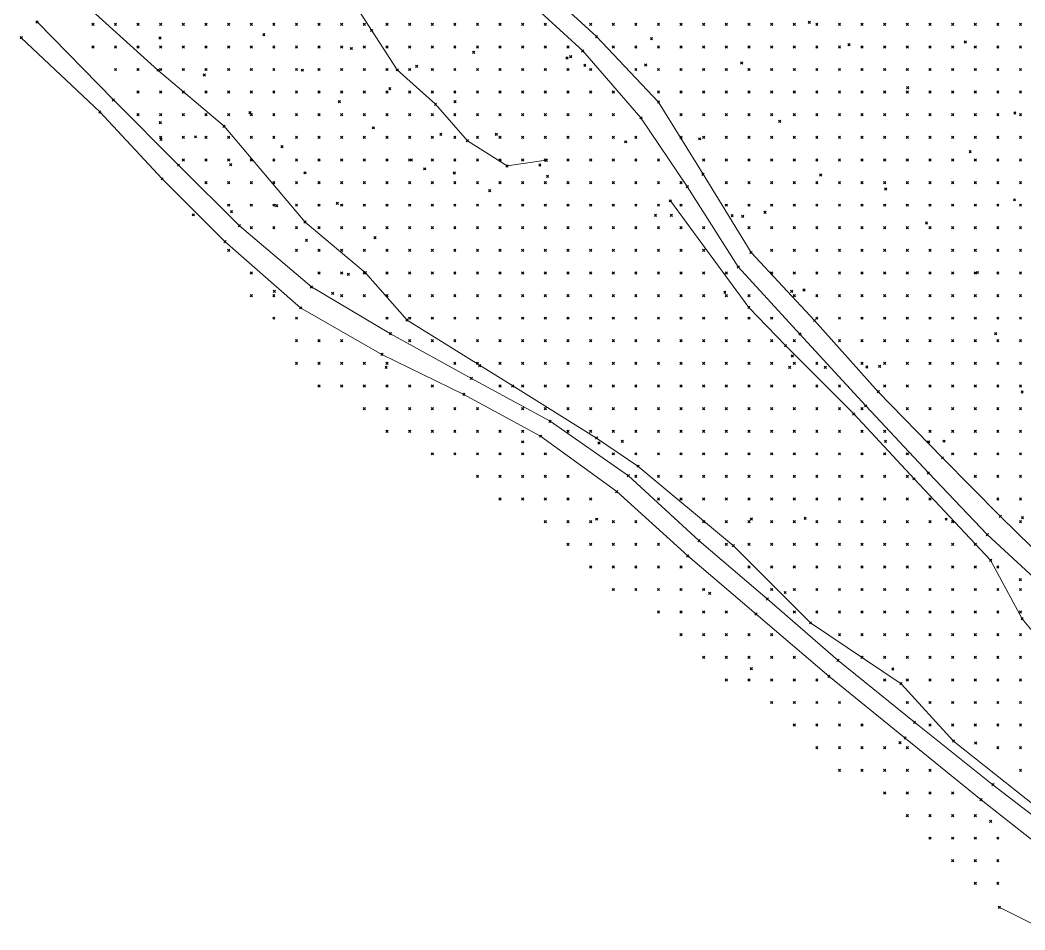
# Model space of a CAD drawing. Header units: metres. Extents: x 441556 to 446409, y 432338 to 461058.
# Drawn here: x 444445.8 to 444579, y 444955.5 to 445076.2 of the extents above; entities that cross this region are included whole.
import ezdxf

# ---------------------------------------------------------------- set-up
doc = ezdxf.new("R2010")
doc.units = ezdxf.units.M
doc.header["$MEASUREMENT"] = 0
doc.header["$PDMODE"] = 35
doc.header["$PDSIZE"] = 0.15
for name, color, linetype, lineweight in [('DTM-BRE-RevN_GRP_DRUM PAMANT', 2, 'Continuous', 0), ('DTM-BRE-RevN_GRP_TALUZ JOS', 2, 'Continuous', 0), ('DTM-BRE-RevN_GRP_TALUZ SUS', 2, 'Continuous', 0), ('DTM-NOK-RevN_LIDAR_co_lidar', 91, 'Continuous', 0), ('DTM-NOK-RevN_RTK', 32, 'Continuous', 0)]:
    doc.layers.add(name, color=color, linetype=linetype, lineweight=lineweight)

msp = doc.modelspace()

# ---------------------------------------------------------------- linework, layer by layer
at = {"layer": 'DTM-BRE-RevN_GRP_DRUM PAMANT'}
for p, q in [((444513.578, 445081.965, 358.048), (444522.234, 445074.032, 357.37)), ((444520.409, 445072.13, 357.335), (444511.976, 445079.894, 357.945)), ((444458.181, 445065.629, 338.476), (444448.055, 445075.979, 338.5)), ((444456.382, 445064.043, 338.461), (444445.964, 445073.876, 338.438)), ((444522.234, 445074.032, 357.37), (444530.449, 445065.344, 356.903)), ((444528.123, 445063.253, 356.799), (444520.409, 445072.13, 357.335)), ((444466.81, 445056.974, 338.306), (444458.181, 445065.629, 338.476)), ((444530.449, 445065.344, 356.903), (444536.358, 445055.759, 356.484)), ((444464.652, 445055.161, 338.31), (444456.382, 445064.043, 338.461)), ((444534.265, 445054.136, 356.464), (444528.123, 445063.253, 356.799)), ((444474.89, 445048.937, 338.408), (444466.81, 445056.974, 338.306)), ((444472.973, 445046.828, 338.416), (444464.652, 445055.161, 338.31)), ((444536.358, 445055.759, 356.484), (444542.724, 445045.391, 355.938)), ((444541.022, 445043.473, 356.025), (444534.265, 445054.136, 356.464)), ((444484.428, 445040.82, 338.349), (444474.89, 445048.937, 338.408)), ((444483.001, 445038.047, 338.328), (444472.973, 445046.828, 338.416)), ((444542.724, 445045.391, 355.938), (444551.129, 445036.364, 355.622)), ((444549.199, 445034.564, 355.651), (444541.022, 445043.473, 356.025)), ((444494.915, 445034.603, 338.503), (444484.428, 445040.82, 338.349)), ((444493.791, 445031.866, 338.524), (444483.001, 445038.047, 338.328)), ((444551.129, 445036.364, 355.622), (444559.593, 445026.917, 355.418)), ((444505.648, 445028.677, 338.959), (444494.915, 445034.603, 338.503)), ((444557.93, 445025.048, 355.393), (444549.199, 445034.564, 355.651)), ((444504.646, 445026.557, 338.769), (444493.791, 445031.866, 338.524)), ((444516.082, 445023.002, 339.17), (444505.648, 445028.677, 338.959)), ((444514.826, 445021.021, 339.058), (444504.646, 445026.557, 338.769)), ((444559.593, 445026.917, 355.418), (444568.103, 445018.145, 355.285)), ((444566.228, 445016.139, 355.22), (444557.93, 445025.048, 355.393)), ((444526.454, 445015.771, 339.272), (444516.082, 445023.002, 339.17)), ((444524.906, 445013.661, 339.241), (444514.826, 445021.021, 339.058)), ((444568.103, 445018.145, 355.285), (444575.768, 445010.373, 355.271)), ((444535.824, 445007.151, 339.308), (444526.454, 445015.771, 339.272)), ((444574.029, 445007.955, 355.169), (444566.228, 445016.139, 355.22)), ((444534.323, 445005.131, 339.357), (444524.906, 445013.661, 339.241)), ((444575.768, 445010.373, 355.271), (444584.927, 445001.391, 354.843)), ((444544.871, 444999.433, 339.204), (444535.824, 445007.151, 339.308)), ((444583.45, 444999.258, 354.874), (444574.029, 445007.955, 355.169)), ((444543.387, 444997.417, 339.283), (444534.323, 445005.131, 339.357)), ((444554.257, 444991.27, 339.363), (444544.871, 444999.433, 339.204)), ((444553.034, 444989.167, 339.426), (444543.387, 444997.417, 339.283)), ((444564.391, 444983.055, 339.306), (444554.257, 444991.27, 339.363)), ((444563.149, 444980.965, 339.363), (444553.034, 444989.167, 339.426)), ((444574.791, 444974.783, 339.277), (444564.391, 444983.055, 339.306)), ((444573.221, 444972.782, 339.378), (444563.149, 444980.965, 339.363)), ((444585.074, 444966.803, 339.335), (444574.791, 444974.783, 339.277)), ((444583.133, 444964.951, 339.252), (444573.221, 444972.782, 339.378))]:
    msp.add_line(p, q, dxfattribs=at)
at = {"layer": 'DTM-BRE-RevN_GRP_TALUZ JOS'}
for p, q in [((444464.077, 445069.578, 339.916), (444451.778, 445080.706, 339.402)), ((444472.847, 445062.133, 340.006), (444464.077, 445069.578, 339.916)), ((444483.592, 445049.427, 339.581), (444472.847, 445062.133, 340.006)), ((444491.606, 445042.704, 339.779), (444483.592, 445049.427, 339.581)), ((444497.108, 445036.428, 339.137), (444491.606, 445042.704, 339.779)), ((444511.124, 445027.688, 339.229), (444497.108, 445036.428, 339.137)), ((444522.249, 445020.77, 339.673), (444511.124, 445027.688, 339.229)), ((444527.721, 445017.042, 339.272), (444522.249, 445020.77, 339.673)), ((444540.382, 445006.49, 339.731), (444527.721, 445017.042, 339.272)), ((444550.603, 444996.252, 339.453), (444540.382, 445006.49, 339.731)), ((444562.603, 444988.173, 339.83), (444550.603, 444996.252, 339.453)), ((444569.557, 444980.568, 339.826), (444562.603, 444988.173, 339.83)), ((444585.933, 444967.496, 339.324), (444569.557, 444980.568, 339.826))]:
    msp.add_line(p, q, dxfattribs=at)
at = {"layer": 'DTM-BRE-RevN_GRP_TALUZ SUS'}
for p, q in [((444495.823, 445069.622, 356.478), (444489.122, 445079.979, 357.15)), ((444500.883, 445065.058, 356.107), (444495.823, 445069.622, 356.478)), ((444505.121, 445060.222, 355.67), (444500.883, 445065.058, 356.107)), ((444510.374, 445056.87, 355.708), (444505.121, 445060.222, 355.67)), ((444515.575, 445057.618, 356.259), (444510.374, 445056.87, 355.708)), ((444542.422, 445038.098, 355.979), (444532.033, 445052.238, 356.537)), ((444547.283, 445033.034, 355.728), (444542.422, 445038.098, 355.979)), ((444556.337, 445023.973, 354.746), (444547.283, 445033.034, 355.728)), ((444564.327, 445015.36, 355.191), (444556.337, 445023.973, 354.746)), ((444574.48, 445004.561, 354.971), (444564.327, 445015.36, 355.191)), ((444578.658, 444996.791, 352.831), (444574.48, 445004.561, 354.971)), ((444586.215, 444987.623, 350.465), (444578.658, 444996.791, 352.831)), ((444575.629, 444958.512, 335.282), (444581.628, 444955.513, 335.733))]:
    msp.add_line(p, q, dxfattribs=at)
at = {"layer": 'DTM-NOK-RevN_LIDAR_co_lidar'}
for p in [(444455.463, 445075.664, 339.264), (444458.462, 445075.664, 340.149), (444461.461, 445075.664, 341.393), (444464.461, 445075.664, 342.461), (444467.46, 445075.664, 343.8), (444470.459, 445075.664, 345.464), (444473.459, 445075.664, 346.993), (444476.458, 445075.664, 348.676), (444479.457, 445075.664, 350.233), (444482.457, 445075.664, 351.992), (444485.456, 445075.664, 353.912), (444488.455, 445075.664, 355.93), (444491.455, 445075.664, 356.718), (444494.454, 445075.664, 356.677), (444497.453, 445075.664, 356.64), (444500.453, 445075.664, 356.666), (444503.452, 445075.664, 356.726), (444506.451, 445075.664, 356.732), (444509.451, 445075.664, 356.77), (444512.45, 445075.664, 356.989), (444515.45, 445075.664, 357.276), (444521.448, 445075.664, 357.524), (444524.448, 445075.664, 357.885), (444527.447, 445075.664, 358.425), (444530.446, 445075.664, 358.933), (444533.446, 445075.664, 359.261), (444536.445, 445075.664, 359.605), (444539.444, 445075.664, 360.133), (444542.444, 445075.664, 361.282), (444545.443, 445075.664, 362.777), (444548.442, 445075.664, 363.942), (444551.442, 445075.664, 365.06), (444554.441, 445075.664, 366.351), (444557.44, 445075.664, 368.029), (444560.44, 445075.664, 369.389), (444563.439, 445075.664, 370.116), (444566.438, 445075.664, 371.028), (444569.438, 445075.664, 372.197), (444572.437, 445075.664, 373.526), (444575.436, 445075.664, 374.836), (444578.436, 445075.664, 376.104), (444455.463, 445072.664, 338.929), (444458.462, 445072.664, 339.298), (444461.461, 445072.664, 339.996), (444464.461, 445072.664, 340.902), (444467.46, 445072.664, 341.975), (444470.459, 445072.664, 343.535), (444473.459, 445072.664, 345.318), (444476.458, 445072.664, 347.117), (444479.457, 445072.664, 348.792), (444482.457, 445072.664, 350.299), (444485.456, 445072.664, 352.19), (444488.455, 445072.664, 354.431), (444491.455, 445072.664, 356.097), (444494.454, 445072.664, 356.505), (444497.453, 445072.664, 356.465), (444500.453, 445072.664, 356.445), (444503.452, 445072.664, 356.482), (444506.451, 445072.664, 356.54), (444509.451, 445072.664, 356.604), (444512.45, 445072.664, 356.659), (444515.45, 445072.664, 356.848), (444518.449, 445072.664, 357.096), (444524.448, 445072.664, 357.308), (444527.447, 445072.664, 357.833), (444530.446, 445072.664, 358.59), (444533.446, 445072.664, 359.071), (444536.445, 445072.664, 359.325), (444539.444, 445072.664, 359.875), (444542.444, 445072.664, 361.226), (444545.443, 445072.664, 362.777), (444548.442, 445072.664, 364.024), (444551.442, 445072.664, 365.258), (444554.441, 445072.664, 366.345), (444557.44, 445072.664, 367.65), (444560.44, 445072.664, 368.929), (444563.439, 445072.664, 369.853), (444566.438, 445072.664, 370.83), (444569.438, 445072.664, 372.046), (444572.437, 445072.664, 373.046), (444575.436, 445072.664, 374.266), (444578.436, 445072.664, 375.358), (444458.462, 445069.665, 338.917), (444461.461, 445069.665, 339.328), (444464.461, 445069.665, 339.995), (444467.46, 445069.665, 340.85), (444470.459, 445069.665, 341.963), (444473.459, 445069.665, 343.463), (444476.458, 445069.665, 345.173), (444479.457, 445069.665, 346.975), (444482.457, 445069.665, 348.917), (444485.456, 445069.665, 350.749), (444488.455, 445069.665, 352.649), (444491.455, 445069.665, 354.554), (444494.454, 445069.665, 356.052), (444497.453, 445069.665, 356.279), (444500.453, 445069.665, 356.273), (444503.452, 445069.665, 356.303), (444506.451, 445069.665, 356.4), (444509.451, 445069.665, 356.48), (444512.45, 445069.665, 356.55), (444515.45, 445069.665, 356.639), (444518.449, 445069.665, 356.819), (444521.448, 445069.665, 356.943), (444527.447, 445069.665, 357.269), (444530.446, 445069.665, 357.937), (444533.446, 445069.665, 358.675), (444536.445, 445069.665, 359.044), (444539.444, 445069.665, 359.593), (444542.444, 445069.665, 360.899), (444545.443, 445069.665, 362.408), (444548.442, 445069.665, 363.696), (444551.442, 445069.665, 365.087), (444554.441, 445069.665, 366.206), (444557.44, 445069.665, 367.184), (444560.44, 445069.665, 368.168), (444563.439, 445069.665, 369.059), (444566.438, 445069.665, 369.674), (444569.438, 445069.665, 370.594), (444572.437, 445069.665, 371.675), (444575.436, 445069.665, 372.917), (444578.436, 445069.665, 373.917), (444461.461, 445066.666, 339.019), (444464.461, 445066.666, 339.486), (444467.46, 445066.666, 340.032), (444470.459, 445066.666, 340.666), (444473.459, 445066.666, 341.718), (444476.458, 445066.666, 343.411), (444479.457, 445066.666, 345.397), (444482.457, 445066.666, 347.359), (444485.456, 445066.666, 348.968), (444488.455, 445066.666, 350.821), (444491.455, 445066.666, 352.687), (444494.454, 445066.666, 354.589), (444497.453, 445066.666, 355.797), (444500.453, 445066.666, 356.089), (444503.452, 445066.666, 356.093), (444506.451, 445066.666, 356.216), (444509.451, 445066.666, 356.372), (444512.45, 445066.666, 356.531), (444515.45, 445066.666, 356.604), (444518.449, 445066.666, 356.651), (444521.448, 445066.666, 356.764), (444524.448, 445066.666, 356.85), (444530.446, 445066.666, 357.135), (444533.446, 445066.666, 357.837), (444536.445, 445066.666, 358.672), (444539.444, 445066.666, 359.325), (444542.444, 445066.666, 360.289), (444545.443, 445066.666, 361.903), (444548.442, 445066.666, 363.242), (444551.442, 445066.666, 364.522), (444554.441, 445066.666, 365.583), (444557.44, 445066.666, 366.508), (444560.44, 445066.666, 367.225), (444563.439, 445066.666, 367.988), (444566.438, 445066.666, 368.657), (444569.438, 445066.666, 369.198), (444572.437, 445066.666, 370.196), (444575.436, 445066.666, 371.533), (444578.436, 445066.666, 372.348), (444461.461, 445063.666, 338.677), (444464.461, 445063.666, 339.138), (444467.46, 445063.666, 339.63), (444470.459, 445063.666, 340.053), (444473.459, 445063.666, 340.73), (444476.458, 445063.666, 342.039), (444479.457, 445063.666, 343.861), (444482.457, 445063.666, 345.793), (444485.456, 445063.666, 347.477), (444488.455, 445063.666, 349.235), (444491.455, 445063.666, 350.684), (444494.454, 445063.666, 352.607), (444497.453, 445063.666, 354.294), (444500.453, 445063.666, 355.595), (444503.452, 445063.666, 355.85), (444506.451, 445063.666, 355.944), (444509.451, 445063.666, 356.202), (444512.45, 445063.666, 356.465), (444515.45, 445063.666, 356.606), (444518.449, 445063.666, 356.682), (444521.448, 445063.666, 356.744), (444524.448, 445063.666, 356.763), (444533.446, 445063.666, 357.319), (444536.445, 445063.666, 358.365), (444539.444, 445063.666, 359.188), (444542.444, 445063.666, 359.843), (444545.443, 445063.666, 361.263), (444548.442, 445063.666, 362.668), (444551.442, 445063.666, 364.017), (444554.441, 445063.666, 364.899), (444557.44, 445063.666, 365.567), (444560.44, 445063.666, 366.174), (444563.439, 445063.666, 366.812), (444566.438, 445063.666, 367.593), (444569.438, 445063.666, 368.206), (444572.437, 445063.666, 369.052), (444575.436, 445063.666, 370.179), (444578.436, 445063.666, 370.436), (444464.461, 445060.667, 338.828), (444467.46, 445060.667, 339.417), (444470.459, 445060.667, 339.626), (444473.459, 445060.667, 340.028), (444476.458, 445060.667, 341.016), (444479.457, 445060.667, 342.948), (444482.457, 445060.667, 344.577), (444485.456, 445060.667, 346.006), (444488.455, 445060.667, 347.54), (444491.455, 445060.667, 349.21), (444494.454, 445060.667, 350.653), (444497.453, 445060.667, 352.127), (444500.453, 445060.667, 354.028), (444503.452, 445060.667, 355.275), (444506.451, 445060.667, 355.631), (444509.451, 445060.667, 355.831), (444512.45, 445060.667, 356.202), (444515.45, 445060.667, 356.547), (444518.449, 445060.667, 356.735), (444521.448, 445060.667, 356.707), (444524.448, 445060.667, 356.409), (444527.447, 445060.667, 356.308), (444533.446, 445060.667, 356.778), (444536.445, 445060.667, 357.678), (444539.444, 445060.667, 359.081), (444542.444, 445060.667, 359.776), (444545.443, 445060.667, 360.699), (444548.442, 445060.667, 362.296), (444551.442, 445060.667, 363.162), (444554.441, 445060.667, 363.874), (444557.44, 445060.667, 364.538), (444560.44, 445060.667, 365.152), (444563.439, 445060.667, 365.974), (444566.438, 445060.667, 366.67), (444569.438, 445060.667, 367.343), (444572.437, 445060.667, 368.186), (444575.436, 445060.667, 368.586), (444578.436, 445060.667, 368.47), (444467.46, 445057.668, 338.632), (444470.459, 445057.668, 339.206), (444473.459, 445057.668, 339.537), (444476.458, 445057.668, 340.297), (444479.457, 445057.668, 341.67), (444482.457, 445057.668, 342.892), (444485.456, 445057.668, 344.623), (444488.455, 445057.668, 346.093), (444491.455, 445057.668, 347.453), (444494.454, 445057.668, 348.891), (444497.453, 445057.668, 350.399), (444500.453, 445057.668, 352.168), (444503.452, 445057.668, 353.833), (444506.451, 445057.668, 355.009), (444509.451, 445057.668, 355.595), (444512.45, 445057.668, 355.947), (444515.45, 445057.668, 356.34), (444518.449, 445057.668, 356.608), (444521.448, 445057.668, 356.449), (444524.448, 445057.668, 355.734), (444527.447, 445057.668, 355.519), (444530.446, 445057.668, 356.147), (444536.445, 445057.668, 357.099), (444539.444, 445057.668, 358.544), (444542.444, 445057.668, 359.786), (444545.443, 445057.668, 360.256), (444548.442, 445057.668, 361.424), (444551.442, 445057.668, 362.278), (444554.441, 445057.668, 362.795), (444557.44, 445057.668, 363.38), (444560.44, 445057.668, 364.235), (444563.439, 445057.668, 365.048), (444566.438, 445057.668, 365.877), (444569.438, 445057.668, 366.577), (444572.437, 445057.668, 366.728), (444575.436, 445057.668, 366.517), (444578.436, 445057.668, 366.488), (444470.459, 445054.668, 338.614), (444473.459, 445054.668, 339.153), (444476.458, 445054.668, 339.904), (444479.457, 445054.668, 340.774), (444482.457, 445054.668, 341.205), (444485.456, 445054.668, 342.57), (444488.455, 445054.668, 344.397), (444491.455, 445054.668, 345.732), (444494.454, 445054.668, 347.134), (444497.453, 445054.668, 348.683), (444500.453, 445054.668, 350.104), (444503.452, 445054.668, 352.009), (444506.451, 445054.668, 353.585), (444509.451, 445054.668, 354.452), (444512.45, 445054.668, 355.086), (444515.45, 445054.668, 355.674), (444518.449, 445054.668, 356.008), (444521.448, 445054.668, 354.989), (444524.448, 445054.668, 354.119), (444527.447, 445054.668, 354.803), (444530.446, 445054.668, 355.925), (444533.446, 445054.668, 356.419), (444539.444, 445054.668, 357.618), (444542.444, 445054.668, 359.254), (444545.443, 445054.668, 359.947), (444548.442, 445054.668, 360.231), (444551.442, 445054.668, 361.108), (444554.441, 445054.668, 361.69), (444557.44, 445054.668, 362.276), (444560.44, 445054.668, 363.296), (444563.439, 445054.668, 363.957), (444566.438, 445054.668, 364.747), (444569.438, 445054.668, 365.213), (444572.437, 445054.668, 364.964), (444575.436, 445054.668, 364.678), (444578.436, 445054.668, 364.863), (444473.459, 445051.669, 338.633), (444476.458, 445051.669, 339.436), (444479.457, 445051.669, 340.034), (444482.457, 445051.669, 340.088), (444485.456, 445051.669, 341.042), (444488.455, 445051.669, 342.493), (444491.455, 445051.669, 343.708), (444494.454, 445051.669, 345.226), (444497.453, 445051.669, 346.719), (444500.453, 445051.669, 348.173), (444503.452, 445051.669, 350.561), (444506.451, 445051.669, 352.348), (444509.451, 445051.669, 352.83), (444512.45, 445051.669, 353.021), (444515.45, 445051.669, 353.595), (444518.449, 445051.669, 354.193), (444521.448, 445051.669, 353.64), (444524.448, 445051.669, 353.317), (444527.447, 445051.669, 354.504), (444530.446, 445051.669, 355.938), (444533.446, 445051.669, 356.426), (444539.444, 445051.669, 356.575), (444542.444, 445051.669, 357.905), (444545.443, 445051.669, 359.513), (444548.442, 445051.669, 359.732), (444551.442, 445051.669, 359.885), (444554.441, 445051.669, 360.579), (444557.44, 445051.669, 361.307), (444560.44, 445051.669, 362.276), (444563.439, 445051.669, 362.955), (444566.438, 445051.669, 363.136), (444569.438, 445051.669, 363.259), (444572.437, 445051.669, 363.109), (444575.436, 445051.669, 363.151), (444578.436, 445051.669, 363.593), (444476.458, 445048.67, 338.715), (444479.457, 445048.67, 339.401), (444482.457, 445048.67, 339.463), (444485.456, 445048.67, 339.997), (444488.455, 445048.67, 341.322), (444491.455, 445048.67, 342.404), (444494.454, 445048.67, 343.58), (444497.453, 445048.67, 345.009), (444500.453, 445048.67, 345.86), (444503.452, 445048.67, 348.383), (444506.451, 445048.67, 350.822), (444509.451, 445048.67, 351.503), (444512.45, 445048.67, 351.553), (444515.45, 445048.67, 352.128), (444518.449, 445048.67, 352.468), (444521.448, 445048.67, 352.076), (444524.448, 445048.67, 352.356), (444527.447, 445048.67, 354.056), (444530.446, 445048.67, 355.766), (444533.446, 445048.67, 356.332), (444536.445, 445048.67, 356.219), (444542.444, 445048.67, 356.723), (444545.443, 445048.67, 358.433), (444548.442, 445048.67, 359.409), (444551.442, 445048.67, 359.473), (444554.441, 445048.67, 359.593), (444557.44, 445048.67, 360.153), (444560.44, 445048.67, 361.224), (444563.439, 445048.67, 361.722), (444566.438, 445048.67, 361.869), (444569.438, 445048.67, 361.779), (444572.437, 445048.67, 361.858), (444575.436, 445048.67, 362.39), (444578.436, 445048.67, 362.944), (444473.459, 445045.67, 337.946), (444482.457, 445045.67, 339.034), (444485.456, 445045.67, 339.441), (444488.455, 445045.67, 339.944), (444491.455, 445045.67, 341.048), (444494.454, 445045.67, 342.216), (444497.453, 445045.67, 343.171), (444500.453, 445045.67, 344.757), (444503.452, 445045.67, 346.227), (444506.451, 445045.67, 348.185), (444509.451, 445045.67, 349.729), (444512.45, 445045.67, 350.287), (444515.45, 445045.67, 350.686), (444518.449, 445045.67, 350.835), (444521.448, 445045.67, 350.672), (444524.448, 445045.67, 351.472), (444527.447, 445045.67, 353.217), (444530.446, 445045.67, 354.777), (444533.446, 445045.67, 355.789), (444536.445, 445045.67, 356.08), (444545.443, 445045.67, 356.919), (444548.442, 445045.67, 358.28), (444551.442, 445045.67, 359.356), (444554.441, 445045.67, 359.489), (444557.44, 445045.67, 359.564), (444560.44, 445045.67, 359.887), (444563.439, 445045.67, 360.289), (444566.438, 445045.67, 360.488), (444569.438, 445045.67, 360.646), (444572.437, 445045.67, 360.884), (444575.436, 445045.67, 361.507), (444578.436, 445045.67, 362.566), (444476.458, 445042.671, 337.874), (444485.456, 445042.671, 338.964), (444488.455, 445042.671, 339.423), (444491.455, 445042.671, 339.924), (444494.454, 445042.671, 340.984), (444497.453, 445042.671, 342.005), (444500.453, 445042.671, 342.911), (444503.452, 445042.671, 344.768), (444506.451, 445042.671, 346.253), (444509.451, 445042.671, 347.87), (444512.45, 445042.671, 348.873), (444515.45, 445042.671, 349.351), (444518.449, 445042.671, 349.184), (444521.448, 445042.671, 349.202), (444524.448, 445042.671, 350.281), (444527.447, 445042.671, 351.74), (444530.446, 445042.671, 352.8), (444533.446, 445042.671, 353.944), (444536.445, 445042.671, 355.289), (444539.444, 445042.671, 355.904), (444545.443, 445042.671, 356.017), (444548.442, 445042.671, 356.936), (444551.442, 445042.671, 358.569), (444554.441, 445042.671, 359.28), (444557.44, 445042.671, 359.278), (444560.44, 445042.671, 359.299), (444563.439, 445042.671, 359.381), (444566.438, 445042.671, 359.61), (444569.438, 445042.671, 359.971), (444572.437, 445042.671, 360.351), (444575.436, 445042.671, 360.978), (444578.436, 445042.671, 362.259), (444476.458, 445039.672, 336.936), (444479.457, 445039.672, 337.782), (444488.455, 445039.672, 338.734), (444491.455, 445039.672, 339.303), (444494.454, 445039.672, 339.535), (444497.453, 445039.672, 340.928), (444500.453, 445039.672, 341.504), (444503.452, 445039.672, 342.704), (444506.451, 445039.672, 344.105), (444509.451, 445039.672, 346.048), (444512.45, 445039.672, 347.284), (444515.45, 445039.672, 347.985), (444518.449, 445039.672, 347.788), (444521.448, 445039.672, 347.864), (444524.448, 445039.672, 348.811), (444527.447, 445039.672, 349.988), (444530.446, 445039.672, 351.06), (444533.446, 445039.672, 352.275), (444536.445, 445039.672, 353.897), (444539.444, 445039.672, 355.266), (444542.444, 445039.672, 355.841), (444548.442, 445039.672, 356.004), (444551.442, 445039.672, 357.066), (444554.441, 445039.672, 358.325), (444557.44, 445039.672, 358.873), (444560.44, 445039.672, 358.976), (444563.439, 445039.672, 358.978), (444566.438, 445039.672, 359.148), (444569.438, 445039.672, 359.52), (444572.437, 445039.672, 360.158), (444575.436, 445039.672, 360.965), (444578.436, 445039.672, 362.053), (444479.457, 445036.672, 336.792), (444482.457, 445036.672, 337.64), (444494.454, 445036.672, 338.687), (444497.453, 445036.672, 339.514), (444500.453, 445036.672, 340.194), (444503.452, 445036.672, 341.203), (444506.451, 445036.672, 342.464), (444509.451, 445036.672, 343.998), (444512.45, 445036.672, 345.347), (444515.45, 445036.672, 346.351), (444518.449, 445036.672, 347.182), (444521.448, 445036.672, 347.303), (444524.448, 445036.672, 347.471), (444527.447, 445036.672, 348.202), (444530.446, 445036.672, 349.281), (444533.446, 445036.672, 350.763), (444536.445, 445036.672, 352.399), (444539.444, 445036.672, 354.274), (444542.444, 445036.672, 355.47), (444545.443, 445036.672, 355.804), (444551.442, 445036.672, 355.911), (444554.441, 445036.672, 356.766), (444557.44, 445036.672, 358.005), (444560.44, 445036.672, 358.64), (444563.439, 445036.672, 358.792), (444566.438, 445036.672, 358.966), (444569.438, 445036.672, 359.314), (444572.437, 445036.672, 360.19), (444575.436, 445036.672, 361.059), (444578.436, 445036.672, 362.039), (444482.457, 445033.673, 336.619), (444485.456, 445033.673, 337.386), (444488.455, 445033.673, 337.83), (444497.453, 445033.673, 338.656), (444500.453, 445033.673, 339.164), (444503.452, 445033.673, 339.869), (444506.451, 445033.673, 340.941), (444509.451, 445033.673, 342.184), (444512.45, 445033.673, 343.482), (444515.45, 445033.673, 344.672), (444518.449, 445033.673, 346.048), (444521.448, 445033.673, 346.56), (444524.448, 445033.673, 346.636), (444527.447, 445033.673, 346.931), (444530.446, 445033.673, 347.77), (444533.446, 445033.673, 349.416), (444536.445, 445033.673, 351.066), (444539.444, 445033.673, 352.98), (444542.444, 445033.673, 354.48), (444545.443, 445033.673, 355.426), (444548.442, 445033.673, 355.639), (444554.441, 445033.673, 355.746), (444557.44, 445033.673, 356.803), (444560.44, 445033.673, 358.065), (444563.439, 445033.673, 358.642), (444566.438, 445033.673, 358.875), (444569.438, 445033.673, 359.296), (444572.437, 445033.673, 360.195), (444575.436, 445033.673, 361.128), (444578.436, 445033.673, 361.956), (444482.457, 445030.674, 335.898), (444485.456, 445030.674, 336.278), (444488.455, 445030.674, 336.83), (444491.455, 445030.674, 337.577), (444494.454, 445030.674, 338.14), (444503.452, 445030.674, 338.969), (444506.451, 445030.674, 339.558), (444509.451, 445030.674, 340.449), (444512.45, 445030.674, 341.387), (444515.45, 445030.674, 342.651), (444518.449, 445030.674, 344.238), (444521.448, 445030.674, 345.373), (444524.448, 445030.674, 346.091), (444527.447, 445030.674, 346.521), (444530.446, 445030.674, 346.973), (444533.446, 445030.674, 348.126), (444536.445, 445030.674, 349.762), (444539.444, 445030.674, 351.566), (444542.444, 445030.674, 353.15), (444545.443, 445030.674, 354.472), (444548.442, 445030.674, 355.116), (444551.442, 445030.674, 355.389), (444557.44, 445030.674, 355.815), (444560.44, 445030.674, 356.979), (444563.439, 445030.674, 358.25), (444566.438, 445030.674, 358.678), (444569.438, 445030.674, 359.267), (444572.437, 445030.674, 360.112), (444575.436, 445030.674, 361.069), (444578.436, 445030.674, 361.983), (444485.456, 445027.674, 335.733), (444488.455, 445027.674, 335.976), (444491.455, 445027.674, 336.531), (444494.454, 445027.674, 337.307), (444497.453, 445027.674, 337.938), (444500.453, 445027.674, 338.381), (444509.451, 445027.674, 339.238), (444512.45, 445027.674, 339.724), (444515.45, 445027.674, 340.466), (444518.449, 445027.674, 341.937), (444521.448, 445027.674, 342.692), (444524.448, 445027.674, 343.367), (444527.447, 445027.674, 344.898), (444530.446, 445027.674, 346.027), (444533.446, 445027.674, 346.873), (444536.445, 445027.674, 348.518), (444539.444, 445027.674, 350.079), (444542.444, 445027.674, 351.499), (444545.443, 445027.674, 352.739), (444548.442, 445027.674, 353.629), (444551.442, 445027.674, 354.508), (444554.441, 445027.674, 355.176), (444560.44, 445027.674, 355.86), (444563.439, 445027.674, 357.212), (444566.438, 445027.674, 358.102), (444569.438, 445027.674, 358.913), (444572.437, 445027.674, 359.872), (444575.436, 445027.674, 360.825), (444578.436, 445027.674, 361.688), (444491.455, 445024.675, 335.818), (444494.454, 445024.675, 336.24), (444497.453, 445024.675, 336.844), (444500.453, 445024.675, 337.559), (444503.452, 445024.675, 338.178), (444506.451, 445024.675, 338.598), (444512.45, 445024.675, 339.044), (444515.45, 445024.675, 339.218), (444518.449, 445024.675, 340.004), (444521.448, 445024.675, 340.414), (444524.448, 445024.675, 340.882), (444527.447, 445024.675, 342.62), (444530.446, 445024.675, 344.287), (444533.446, 445024.675, 345.247), (444536.445, 445024.675, 346.909), (444539.444, 445024.675, 348.498), (444542.444, 445024.675, 349.776), (444545.443, 445024.675, 350.606), (444548.442, 445024.675, 351.457), (444551.442, 445024.675, 352.765), (444554.441, 445024.675, 353.994), (444557.44, 445024.675, 355.078), (444563.439, 445024.675, 355.971), (444566.438, 445024.675, 357.157), (444569.438, 445024.675, 358.186), (444572.437, 445024.675, 359.228), (444575.436, 445024.675, 360.101), (444578.436, 445024.675, 360.667), (444494.454, 445021.676, 335.702), (444497.453, 445021.676, 335.908), (444500.453, 445021.676, 336.43), (444503.452, 445021.676, 337.167), (444506.451, 445021.676, 337.843), (444509.451, 445021.676, 338.341), (444512.45, 445021.676, 338.743), (444518.449, 445021.676, 339.228), (444521.448, 445021.676, 339.778), (444524.448, 445021.676, 340.27), (444527.447, 445021.676, 340.883), (444530.446, 445021.676, 341.805), (444533.446, 445021.676, 342.908), (444536.445, 445021.676, 344.622), (444539.444, 445021.676, 346.591), (444542.444, 445021.676, 348.276), (444545.443, 445021.676, 348.513), (444548.442, 445021.676, 349.252), (444551.442, 445021.676, 350.717), (444554.441, 445021.676, 351.987), (444557.44, 445021.676, 353.973), (444560.44, 445021.676, 355.023), (444566.438, 445021.676, 356.071), (444569.438, 445021.676, 357.174), (444572.437, 445021.676, 358.232), (444575.436, 445021.676, 358.944), (444578.436, 445021.676, 359.363), (444500.453, 445018.676, 335.728), (444503.452, 445018.676, 336.111), (444506.451, 445018.676, 336.656), (444509.451, 445018.676, 337.329), (444512.45, 445018.676, 338.1), (444515.45, 445018.676, 338.652), (444524.448, 445018.676, 339.424), (444527.447, 445018.676, 339.503), (444530.446, 445018.676, 339.885), (444533.446, 445018.676, 341.011), (444536.445, 445018.676, 342.561), (444539.444, 445018.676, 344.388), (444542.444, 445018.676, 346.303), (444545.443, 445018.676, 346.2), (444548.442, 445018.676, 347.126), (444551.442, 445018.676, 348.602), (444554.441, 445018.676, 350.302), (444557.44, 445018.676, 352.219), (444560.44, 445018.676, 354.308), (444563.439, 445018.676, 355.092), (444569.438, 445018.676, 356.03), (444572.437, 445018.676, 357.123), (444575.436, 445018.676, 357.865), (444578.436, 445018.676, 358.293), (444506.451, 445015.677, 335.855), (444509.451, 445015.677, 336.287), (444512.45, 445015.677, 336.98), (444515.45, 445015.677, 337.754), (444518.449, 445015.677, 338.519), (444527.447, 445015.677, 339.238), (444530.446, 445015.677, 339.546), (444533.446, 445015.677, 340.318), (444536.445, 445015.677, 341.422), (444539.444, 445015.677, 342.535), (444542.444, 445015.677, 343.74), (444545.443, 445015.677, 344.089), (444548.442, 445015.677, 345.044), (444551.442, 445015.677, 346.292), (444554.441, 445015.677, 348.837), (444557.44, 445015.677, 350.938), (444560.44, 445015.677, 353.118), (444563.439, 445015.677, 354.725), (444572.437, 445015.677, 355.997), (444575.436, 445015.677, 356.873), (444578.436, 445015.677, 357.518), (444509.451, 445012.677, 335.604), (444512.45, 445012.677, 335.998), (444515.45, 445012.677, 336.602), (444518.449, 445012.677, 337.543), (444521.448, 445012.677, 338.445), (444530.446, 445012.677, 339.259), (444533.446, 445012.677, 339.714), (444536.445, 445012.677, 340.53), (444539.444, 445012.677, 341.159), (444542.444, 445012.677, 341.953), (444545.443, 445012.677, 342.866), (444548.442, 445012.677, 343.488), (444551.442, 445012.677, 344.054), (444554.441, 445012.677, 346.843), (444557.44, 445012.677, 349.309), (444560.44, 445012.677, 351.854), (444563.439, 445012.677, 353.768), (444566.438, 445012.677, 354.738), (444575.436, 445012.677, 355.868), (444578.436, 445012.677, 356.684), (444515.45, 445009.678, 335.803), (444518.449, 445009.678, 336.505), (444521.448, 445009.678, 337.384), (444524.448, 445009.678, 338.249), (444527.447, 445009.678, 338.889), (444536.445, 445009.678, 339.63), (444539.444, 445009.678, 340.091), (444542.444, 445009.678, 340.83), (444545.443, 445009.678, 341.749), (444548.442, 445009.678, 342.369), (444551.442, 445009.678, 343.086), (444554.441, 445009.678, 345.032), (444557.44, 445009.678, 346.944), (444560.44, 445009.678, 350.351), (444563.439, 445009.678, 352.287), (444566.438, 445009.678, 353.663), (444569.438, 445009.678, 354.654), (444578.436, 445009.678, 355.632), (444518.449, 445006.679, 335.678), (444521.448, 445006.679, 336.28), (444524.448, 445006.679, 337.098), (444527.447, 445006.679, 338.018), (444530.446, 445006.679, 338.802), (444539.444, 445006.679, 339.56), (444542.444, 445006.679, 340.002), (444545.443, 445006.679, 340.714), (444548.442, 445006.679, 341.437), (444551.442, 445006.679, 342.407), (444554.441, 445006.679, 344.33), (444557.44, 445006.679, 345.932), (444560.44, 445006.679, 348.337), (444563.439, 445006.679, 350.379), (444566.438, 445006.679, 351.953), (444569.438, 445006.679, 353.57), (444572.437, 445006.679, 354.596), (444521.448, 445003.679, 335.565), (444524.448, 445003.679, 336.016), (444527.447, 445003.679, 336.782), (444530.446, 445003.679, 337.608), (444533.446, 445003.679, 338.464), (444542.444, 445003.679, 339.517), (444545.443, 445003.679, 339.862), (444548.442, 445003.679, 340.502), (444551.442, 445003.679, 341.923), (444554.441, 445003.679, 342.448), (444557.44, 445003.679, 344.616), (444560.44, 445003.679, 346.183), (444563.439, 445003.679, 348.223), (444566.438, 445003.679, 350.029), (444569.438, 445003.679, 351.815), (444572.437, 445003.679, 353.312), (444575.436, 445003.679, 354.391), (444524.448, 445000.68, 335.486), (444527.447, 445000.68, 335.772), (444530.446, 445000.68, 336.386), (444533.446, 445000.68, 337.204), (444536.445, 445000.68, 338.163), (444545.443, 445000.68, 339.274), (444548.442, 445000.68, 339.504), (444551.442, 445000.68, 339.986), (444554.441, 445000.68, 342.026), (444557.44, 445000.68, 343.304), (444560.44, 445000.68, 344.888), (444563.439, 445000.68, 346.517), (444566.438, 445000.68, 348.278), (444569.438, 445000.68, 349.959), (444572.437, 445000.68, 351.372), (444575.436, 445000.68, 352.947), (444578.436, 445000.68, 354.179), (444530.446, 444997.681, 335.57), (444533.446, 444997.681, 336.118), (444536.445, 444997.681, 336.957), (444539.444, 444997.681, 338.044), (444548.442, 444997.681, 339.254), (444551.442, 444997.681, 339.866), (444554.441, 444997.681, 340.574), (444557.44, 444997.681, 341.649), (444560.44, 444997.681, 343.396), (444563.439, 444997.681, 344.346), (444566.438, 444997.681, 346.665), (444569.438, 444997.681, 348.721), (444572.437, 444997.681, 349.674), (444575.436, 444997.681, 351.246), (444578.436, 444997.681, 352.828), (444533.446, 444994.681, 335.415), (444536.445, 444994.681, 335.917), (444539.444, 444994.681, 336.862), (444542.444, 444994.681, 337.842), (444545.443, 444994.681, 338.99), (444554.441, 444994.681, 339.739), (444557.44, 444994.681, 340.464), (444560.44, 444994.681, 341.752), (444563.439, 444994.681, 342.89), (444566.438, 444994.681, 345.375), (444569.438, 444994.681, 347.042), (444572.437, 444994.681, 348.226), (444575.436, 444994.681, 349.877), (444578.436, 444994.681, 351.609), (444536.445, 444991.682, 335.409), (444539.444, 444991.682, 335.805), (444542.444, 444991.682, 336.918), (444545.443, 444991.682, 338.03), (444548.442, 444991.682, 338.93), (444557.44, 444991.682, 339.714), (444560.44, 444991.682, 340.398), (444563.439, 444991.682, 341.52), (444566.438, 444991.682, 342.216), (444569.438, 444991.682, 344.89), (444572.437, 444991.682, 346.685), (444575.436, 444991.682, 348.376), (444578.436, 444991.682, 350.023), (444539.444, 444988.683, 335.469), (444542.444, 444988.683, 335.808), (444545.443, 444988.683, 336.742), (444548.442, 444988.683, 337.746), (444551.442, 444988.683, 338.893), (444560.44, 444988.683, 339.637), (444563.439, 444988.683, 340.118), (444566.438, 444988.683, 340.948), (444569.438, 444988.683, 342.72), (444572.437, 444988.683, 345.053), (444575.436, 444988.683, 346.556), (444578.436, 444988.683, 348.055), (444545.443, 444985.683, 335.786), (444548.442, 444985.683, 336.617), (444551.442, 444985.683, 337.692), (444554.441, 444985.683, 338.498), (444563.439, 444985.683, 339.609), (444566.438, 444985.683, 340.271), (444569.438, 444985.683, 341.195), (444572.437, 444985.683, 342.582), (444575.436, 444985.683, 344.802), (444578.436, 444985.683, 346.536), (444548.442, 444982.684, 335.669), (444551.442, 444982.684, 336.33), (444554.441, 444982.684, 337.185), (444557.44, 444982.684, 338.243), (444566.438, 444982.684, 339.707), (444569.438, 444982.684, 340.349), (444572.437, 444982.684, 341.245), (444575.436, 444982.684, 344.152), (444578.436, 444982.684, 345.463), (444551.442, 444979.685, 335.533), (444554.441, 444979.685, 336.072), (444557.44, 444979.685, 337.004), (444560.44, 444979.685, 337.962), (444563.439, 444979.685, 338.782), (444575.436, 444979.685, 341.748), (444578.436, 444979.685, 343.407), (444554.441, 444976.685, 335.572), (444557.44, 444976.685, 335.982), (444560.44, 444976.685, 336.652), (444563.439, 444976.685, 337.485), (444566.438, 444976.685, 338.389), (444578.436, 444976.685, 341.976), (444560.44, 444973.686, 335.733), (444563.439, 444973.686, 336.254), (444566.438, 444973.686, 337.064), (444569.438, 444973.686, 338.011), (444563.439, 444970.687, 335.583), (444566.438, 444970.687, 335.951), (444569.438, 444970.687, 336.711), (444572.437, 444970.687, 337.789), (444566.438, 444967.687, 335.455), (444569.438, 444967.687, 335.813), (444572.437, 444967.687, 336.674), (444575.436, 444967.687, 337.651), (444569.438, 444964.688, 335.437), (444572.437, 444964.688, 335.807), (444575.436, 444964.688, 336.591), (444572.437, 444961.689, 335.393), (444575.436, 444961.689, 335.808), (444575.629, 444958.512, 335.282)]:
    msp.add_point(p, dxfattribs=at)
at = {"layer": 'DTM-NOK-RevN_RTK'}
for p in [(444448.055, 445075.979, 338.5), (444492.425, 445074.842, 356.853), (444550.449, 445075.929, 364.722), (444445.964, 445073.876, 338.438), (444464.362, 445073.849, 341.297), (444478.126, 445074.27, 348.798), (444522.234, 445074.032, 357.37), (444529.519, 445073.763, 358.847), (444489.73, 445072.454, 355.162), (444520.409, 445072.13, 357.335), (444555.703, 445072.946, 366.765), (444571.135, 445073.325, 373.176), (444505.936, 445071.96, 356.563), (444518.309, 445071.182, 357.322), (444518.819, 445071.38, 357.063), (444464.077, 445069.578, 339.916), (444483.229, 445069.574, 349.251), (444495.823, 445069.622, 356.478), (444498.396, 445070.092, 356.344), (444520.683, 445070.224, 357.191), (444528.754, 445070.258, 357.612), (444541.466, 445070.516, 360.638), (444470.23, 445068.936, 341.62), (444494.831, 445067.13, 355.24), (444563.488, 445067.255, 368.294), (444458.181, 445065.629, 338.476), (444488.153, 445065.414, 349.925), (444500.883, 445065.058, 356.107), (444503.466, 445065.388, 356.019), (444530.449, 445065.344, 356.903), (444456.382, 445064.043, 338.461), (444476.278, 445063.949, 341.933), (444528.123, 445063.253, 356.799), (444577.686, 445063.902, 370.976), (444464.389, 445062.606, 339.022), (444472.847, 445062.133, 340.006), (444492.637, 445061.929, 350.39), (444546.505, 445062.784, 361.893), (444464.483, 445060.414, 338.629), (444469.069, 445060.736, 339.366), (444501.593, 445061.063, 354.985), (444505.121, 445060.222, 355.67), (444508.935, 445061.077, 355.87), (444535.892, 445060.469, 357.403), (444480.526, 445059.433, 343.116), (444526.091, 445060.066, 355.776), (444497.669, 445057.668, 350.532), (444515.575, 445057.618, 356.259), (444571.769, 445058.764, 367.567), (444466.81, 445056.974, 338.306), (444473.73, 445057.049, 339.259), (444499.448, 445056.486, 350.701), (444510.374, 445056.87, 355.708), (444514.718, 445056.989, 356.288), (444464.652, 445055.161, 338.31), (444483.578, 445055.958, 341.943), (444503.384, 445055.919, 352.739), (444515.731, 445055.503, 356.181), (444536.358, 445055.759, 356.484), (444551.94, 445055.666, 361.805), (444508.058, 445053.592, 353.629), (444534.265, 445054.136, 356.464), (444560.555, 445053.824, 363.125), (444532.033, 445052.238, 356.537), (444577.647, 445052.374, 363.698), (444479.814, 445051.61, 339.289), (444487.863, 445051.913, 342.359), (444468.788, 445050.381, 338.292), (444473.836, 445050.792, 338.473), (444530.054, 445050.323, 356.183), (444532.144, 445050.33, 356.595), (444540.216, 445050.257, 356.227), (444541.624, 445050.179, 356.921), (444544.581, 445050.733, 359.536), (444474.89, 445048.937, 338.408), (444483.592, 445049.427, 339.581), (444565.981, 445049.294, 362.324), (444472.973, 445046.828, 338.416), (444483.782, 445046.999, 339.254), (444492.854, 445047.365, 342.25), (444542.724, 445045.391, 355.938), (444541.022, 445043.473, 356.025), (444489.324, 445042.499, 339.303), (444491.606, 445042.704, 339.779), (444572.704, 445042.73, 360.493), (444479.52, 445040.222, 338.417), (444484.428, 445040.82, 338.349), (444548.118, 445040.239, 355.789), (444549.754, 445040.408, 356.601), (444487.263, 445039.968, 338.614), (444539.247, 445040.111, 355.846), (444483.001, 445038.047, 338.328), (444542.422, 445038.098, 355.979), (444497.108, 445036.428, 339.137), (444551.129, 445036.364, 355.622), (444494.915, 445034.603, 338.503), (444549.199, 445034.564, 355.651), (444575.142, 445034.622, 361.27), (444547.283, 445033.034, 355.728), (444493.791, 445031.866, 338.524), (444548.175, 445031.643, 355.986), (444548.175, 445031.643, 355.99), (444494.344, 445030.135, 338.458), (444506.745, 445030.364, 339.181), (444547.841, 445030.136, 355.265), (444552.555, 445030.159, 355.548), (444558.072, 445030.208, 355.62), (444559.76, 445030.287, 356.378), (444505.648, 445028.677, 338.959), (444511.124, 445027.688, 339.229), (444559.593, 445026.917, 355.418), (444578.659, 445026.886, 361.958), (444504.646, 445026.557, 338.769), (444557.93, 445025.048, 355.393), (444516.082, 445023.002, 339.17), (444556.337, 445023.973, 354.746), (444512.455, 445020.263, 339.003), (444514.826, 445021.021, 339.058), (444522.249, 445020.77, 339.673), (444525.661, 445020.341, 339.83), (444560.546, 445020.345, 355.258), (444566.252, 445020.267, 355.314), (444568.285, 445020.353, 356.177), (444522.552, 445020.103, 339.499), (444568.103, 445018.145, 355.285), (444527.721, 445017.042, 339.272), (444526.454, 445015.771, 339.272), (444564.327, 445015.36, 355.191), (444566.228, 445016.139, 355.22), (444524.906, 445013.661, 339.241), (444522.247, 445010.01, 337.738), (444542.771, 445010.038, 341.084), (444549.889, 445010.114, 342.784), (444568.582, 445010.011, 355.188), (444575.768, 445010.373, 355.271), (444578.71, 445010.212, 356.036), (444535.824, 445007.151, 339.308), (444574.029, 445007.955, 355.169), (444540.382, 445006.49, 339.731), (444534.323, 445005.131, 339.357), (444574.48, 445004.561, 354.971), (444578.408, 445001.98, 355.151), (444578.408, 445001.98, 355.155), (444547.244, 445000.275, 339.439), (444537.226, 445000.165, 338.668), (444544.871, 444999.433, 339.204), (444543.387, 444997.417, 339.283), (444550.603, 444996.252, 339.453), (444578.658, 444996.791, 352.831), (444554.257, 444991.27, 339.363), (444542.741, 444990.168, 336.513), (444561.512, 444990.145, 340.265), (444553.034, 444989.167, 339.426), (444562.603, 444988.173, 339.83), (444564.391, 444983.055, 339.306), (444562.455, 444980.361, 339.298), (444563.149, 444980.965, 339.363), (444569.557, 444980.568, 339.826), (444572.488, 444980.305, 340.763), (444574.791, 444974.783, 339.277), (444573.221, 444972.782, 339.378), (444574.489, 444969.924, 338.315)]:
    msp.add_point(p, dxfattribs=at)

doc.saveas('drawing.dxf')
